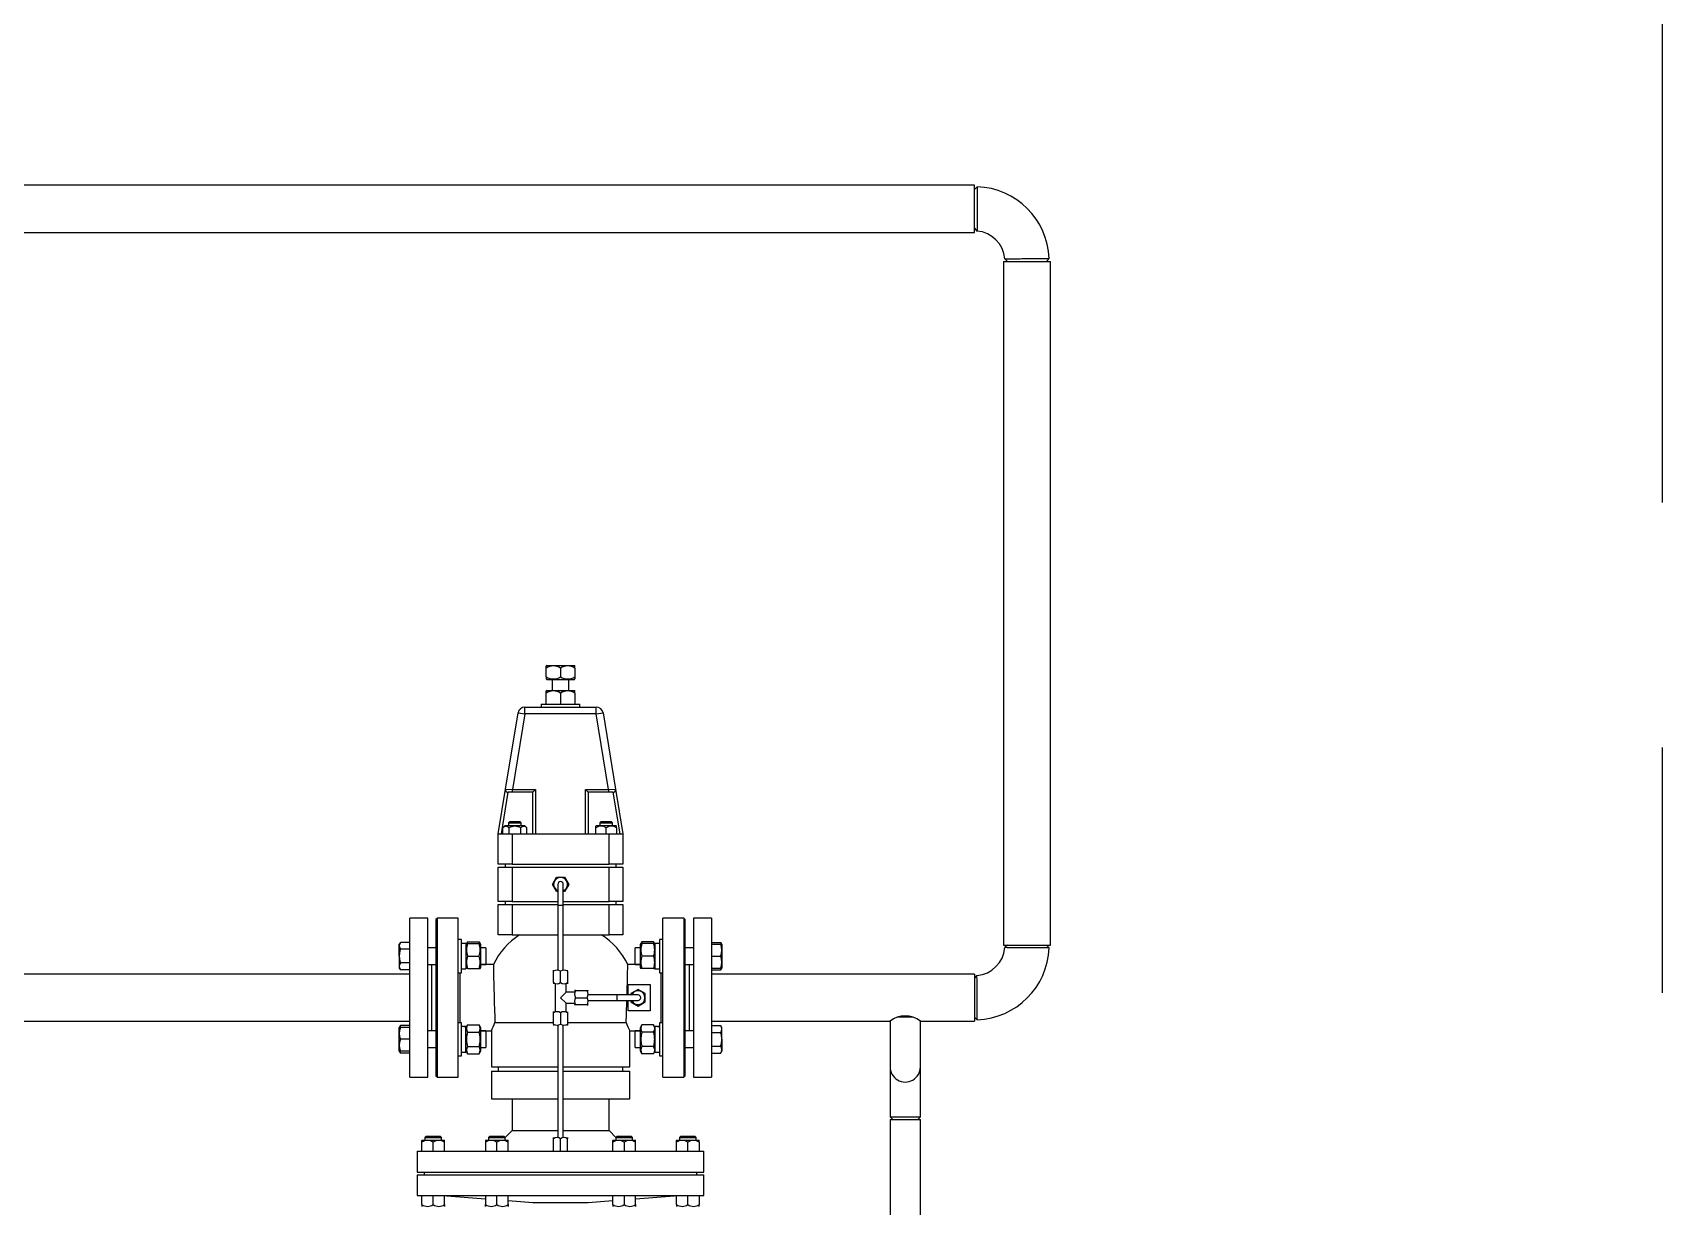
# Model space of a CAD drawing. Extents: x -681219 to -550379, y -242630 to -158199.
# Drawn here: x -634129 to -632467, y -169101 to -167904 of the extents above; entities that cross this region are included whole.
import ezdxf

# ---------------------------------------------------------------- set-up
doc = ezdxf.new("R2010")
doc.units = 0
doc.header["$LTSCALE"] = 1000
doc.linetypes.add('K', pattern=[2.5, 1.25, -0.25, 0.25, -0.25, 0.25, -0.25])
for name, color, linetype in [('07', 6, 'K'), ('12_GB93', 7, 'CONTINUOUS'), ('12_GB97.1', 7, 'CONTINUOUS'), ('DP17减压阀DN25', 7, 'CONTINUOUS'), ('GBT_12459_90度弯头D', 7, 'CONTINUOUS'), ('GBT_9119.8_法兰_DN', 7, 'CONTINUOUS'), ('M12_GB6170', 7, 'CONTINUOUS'), ('M12×55_GB5782', 7, 'CONTINUOUS'), ('MYGL165_030301', 7, 'CONTINUOUS'), ('MYGL165_030302', 7, 'CONTINUOUS'), ('MYGL165_030303', 7, 'CONTINUOUS'), ('MYGL165_030304', 7, 'CONTINUOUS'), ('MYGL165_030402', 7, 'CONTINUOUS')]:
    doc.layers.add(name, color=color, linetype=linetype)

msp = doc.modelspace()

# ---------------------------------------------------------------- linework, layer by layer
at = {"layer": '07'}
msp.add_line((-632466.7324, -170883.3613), (-632466.7324, -165394.0405), dxfattribs=at)
at = {"layer": '12_GB93', "color": 7, "linetype": 'Continuous'}
for p, q in [((-633687.0306, -168833.0158), (-633691.4071, -168833.0158)), ((-633687.0306, -168833.0158), (-633687.0306, -168858.9923)), ((-633493.9012, -168858.9923), (-633493.9012, -168833.0158)), ((-633489.5247, -168833.0158), (-633493.9012, -168833.0158)), ((-633691.4071, -168858.9923), (-633687.0306, -168858.9923)), ((-633493.9012, -168858.9923), (-633489.5247, -168858.9923)), ((-633690.7662, -168917.8686), (-633691.4071, -168917.8686)), ((-633687.0306, -168917.8686), (-633687.6715, -168917.8686)), ((-633687.0306, -168917.8844), (-633687.0306, -168917.8686)), ((-633687.0306, -168917.8844), (-633687.0306, -168918.4174)), ((-633687.0306, -168943.8451), (-633687.0306, -168918.4174)), ((-633493.9012, -168943.8451), (-633493.9012, -168917.8686)), ((-633493.2603, -168917.8686), (-633493.9012, -168917.8686)), ((-633489.5247, -168917.8686), (-633490.1656, -168917.8686)), ((-633691.4071, -168943.8451), (-633687.0306, -168943.8451)), ((-633493.9012, -168943.8451), (-633489.5247, -168943.8451))]:
    msp.add_line(p, q, dxfattribs=at)
for centre, start, end in [((-633690.7662, -168930.8568), 73.2850529, 90), ((-633687.6715, -168930.8568), 87.1715258, 96.8420175), ((-633493.2603, -168930.8568), 73.2850529, 90), ((-633490.1656, -168930.8568), 87.1715258, 96.8420175)]:
    msp.add_arc(centre, 12.9882, start, end, dxfattribs=at)
at = {"layer": '12_GB97.1', "color": 7, "linetype": 'Continuous'}
for p, q in [((-633691.4071, -168829.0629), (-633694.9365, -168829.0629)), ((-633691.4071, -168862.9452), (-633691.4071, -168829.0629)), ((-633489.5247, -168829.0629), (-633489.5247, -168862.9452)), ((-633485.9953, -168829.0629), (-633489.5247, -168829.0629)), ((-633694.9365, -168862.9452), (-633691.4071, -168862.9452)), ((-633489.5247, -168862.9452), (-633485.9953, -168862.9452)), ((-633691.4071, -168913.9157), (-633694.9365, -168913.9157)), ((-633691.4071, -168947.798), (-633691.4071, -168913.9157)), ((-633489.5247, -168913.9157), (-633489.5247, -168947.798)), ((-633485.9953, -168913.9157), (-633489.5247, -168913.9157)), ((-633694.9365, -168947.798), (-633691.4071, -168947.798)), ((-633489.5247, -168947.798), (-633485.9953, -168947.798))]:
    msp.add_line(p, q, dxfattribs=at)
at = {"layer": 'DP17减压阀DN25', "color": 7, "linetype": 'Continuous'}
for p, q in [((-633604.5836, -168549.6069), (-633605.0071, -168550.0304)), ((-633605.0071, -168552.28), (-633605.0071, -168550.0304)), ((-633605.0071, -168561.0515), (-633605.0071, -168552.28)), ((-633605.0071, -168561.0515), (-633605.0071, -168563.301)), ((-633604.5836, -168549.6069), (-633576.3483, -168549.6069)), ((-633590.4659, -168552.28), (-633590.4659, -168561.0515)), ((-633575.9247, -168550.0304), (-633576.3483, -168549.6069)), ((-633575.9247, -168552.28), (-633575.9247, -168550.0304)), ((-633575.9247, -168552.28), (-633575.9247, -168561.0515)), ((-633575.9247, -168561.0515), (-633575.9247, -168563.301)), ((-633605.0071, -168563.301), (-633604.5836, -168563.7246)), ((-633604.5836, -168575.0187), (-633605.0071, -168575.4422)), ((-633605.0071, -168577.6917), (-633605.0071, -168575.4422)), ((-633605.0071, -168589.1363), (-633605.0071, -168577.6917)), ((-633604.5836, -168563.7246), (-633576.3483, -168563.7246)), ((-633604.5836, -168575.0187), (-633576.3483, -168575.0187)), ((-633598.9365, -168563.7246), (-633598.9365, -168575.0187)), ((-633590.4659, -168577.6917), (-633590.4659, -168589.1363)), ((-633581.9953, -168575.0187), (-633581.9953, -168563.7246)), ((-633576.3483, -168563.7246), (-633575.9247, -168563.301)), ((-633575.9247, -168575.4422), (-633576.3483, -168575.0187)), ((-633575.9247, -168577.6917), (-633575.9247, -168575.4422)), ((-633575.9247, -168577.6917), (-633575.9247, -168589.1363)), ((-633626.8218, -168591.9599), (-633554.11, -168591.9599)), ((-633626.8218, -168599.0187), (-633626.8218, -168591.9599)), ((-633610.2306, -168589.1363), (-633570.7012, -168589.1363)), ((-633610.2306, -168589.1363), (-633610.2306, -168591.9599)), ((-633570.7012, -168591.9599), (-633570.7012, -168589.1363)), ((-633554.11, -168599.0187), (-633554.11, -168591.9599)), ((-633646.5233, -168675.6554), (-633633.7879, -168597.878)), ((-633626.8218, -168599.0187), (-633639.4452, -168676.1116)), ((-633633.7879, -168597.878), (-633626.8218, -168599.0187)), ((-633554.11, -168599.0187), (-633626.8218, -168599.0187)), ((-633554.11, -168599.0187), (-633547.1439, -168597.878)), ((-633541.4866, -168676.1116), (-633554.11, -168599.0187)), ((-633547.1439, -168597.878), (-633534.4085, -168675.6554)), ((-633653.9953, -168721.2881), (-633646.5233, -168675.6554)), ((-633646.5233, -168675.6554), (-633639.4452, -168676.1116)), ((-633639.4452, -168676.1116), (-633615.8777, -168676.1116)), ((-633639.4452, -168678.9351), (-633639.4452, -168676.1116)), ((-633618.7012, -168678.9351), (-633615.8777, -168676.1116)), ((-633615.8777, -168676.1116), (-633615.8777, -168721.2881)), ((-633565.0541, -168676.1116), (-633541.4866, -168676.1116)), ((-633565.0541, -168721.2881), (-633565.0541, -168676.1116)), ((-633565.0541, -168676.1116), (-633562.2306, -168678.9351)), ((-633541.4866, -168676.1116), (-633534.4085, -168675.6554)), ((-633541.4866, -168676.1116), (-633541.4866, -168678.9351)), ((-633534.4085, -168675.6554), (-633526.9365, -168721.2881)), ((-633644.1932, -168678.898), (-633651.1342, -168721.2881)), ((-633639.4452, -168678.9351), (-633643.7369, -168678.9351)), ((-633618.7012, -168678.9351), (-633639.4452, -168678.9351)), ((-633618.7012, -168721.2881), (-633618.7012, -168678.9351)), ((-633541.4866, -168678.9351), (-633562.2306, -168678.9351)), ((-633562.2306, -168678.9351), (-633562.2306, -168721.2881)), ((-633537.1949, -168678.9351), (-633541.4866, -168678.9351)), ((-633529.7976, -168721.2881), (-633536.7387, -168678.898)), ((-633642.1624, -168708.5822), (-633643.5742, -168709.994)), ((-633643.5742, -168709.994), (-633630.5341, -168709.994)), ((-633643.5742, -168709.994), (-633643.5742, -168712.8175)), ((-633642.1624, -168708.5822), (-633631.9459, -168708.5822)), ((-633630.5341, -168709.994), (-633631.9459, -168708.5822)), ((-633630.5341, -168712.8175), (-633630.5341, -168709.994)), ((-633548.9859, -168708.5822), (-633550.3977, -168709.994)), ((-633550.3977, -168709.994), (-633537.3577, -168709.994)), ((-633550.3977, -168709.994), (-633550.3977, -168712.8175)), ((-633548.9859, -168708.5822), (-633538.7694, -168708.5822)), ((-633537.3577, -168709.994), (-633538.7694, -168708.5822)), ((-633537.3577, -168712.8175), (-633537.3577, -168709.994)), ((-633653.9953, -168752.3469), (-633653.9953, -168721.2881)), ((-633653.9953, -168721.2881), (-633639.8777, -168721.2881)), ((-633646.9365, -168712.8175), (-633649.2804, -168715.1614)), ((-633649.2804, -168721.2881), (-633649.2804, -168715.1614)), ((-633646.9365, -168712.8175), (-633627.1718, -168712.8175)), ((-633643.1673, -168715.1614), (-633643.1673, -168721.2881)), ((-633639.8777, -168721.2881), (-633541.0541, -168721.2881)), ((-633639.8777, -168721.2881), (-633639.8777, -168752.3469)), ((-633630.941, -168721.2881), (-633630.941, -168715.1614)), ((-633624.8279, -168715.1614), (-633627.1718, -168712.8175)), ((-633624.8279, -168721.2881), (-633624.8279, -168715.1614)), ((-633553.76, -168712.8175), (-633554.4659, -168713.5234)), ((-633554.4659, -168715.1614), (-633554.4659, -168713.5234)), ((-633554.4659, -168721.2881), (-633554.4659, -168715.1614)), ((-633553.76, -168712.8175), (-633533.9953, -168712.8175)), ((-633543.8777, -168721.2881), (-633543.8777, -168715.1614)), ((-633541.0541, -168752.3469), (-633541.0541, -168721.2881)), ((-633541.0541, -168721.2881), (-633526.9365, -168721.2881)), ((-633533.2894, -168713.5234), (-633533.9953, -168712.8175)), ((-633533.2894, -168715.1614), (-633533.2894, -168713.5234)), ((-633533.2894, -168715.1614), (-633533.2894, -168721.2881)), ((-633526.9365, -168721.2881), (-633526.9365, -168752.3469)), ((-633639.8777, -168752.3469), (-633653.9953, -168752.3469)), ((-633653.9953, -168790.4646), (-633653.9953, -168755.1704)), ((-633653.9953, -168755.1704), (-633639.8777, -168755.1704)), ((-633646.9365, -168752.3469), (-633646.9365, -168755.1704)), ((-633639.8777, -168752.3469), (-633541.0541, -168752.3469)), ((-633639.8777, -168755.1704), (-633541.0541, -168755.1704)), ((-633639.8777, -168755.1704), (-633639.8777, -168790.4646)), ((-633526.9365, -168752.3469), (-633541.0541, -168752.3469)), ((-633541.0541, -168790.4646), (-633541.0541, -168755.1704)), ((-633541.0541, -168755.1704), (-633526.9365, -168755.1704)), ((-633533.9953, -168752.3469), (-633533.9953, -168755.1704)), ((-633526.9365, -168755.1704), (-633526.9365, -168790.4646)), ((-633598.7797, -168772.8175), (-633594.6228, -168765.6175)), ((-633594.6228, -168780.0175), (-633598.7797, -168772.8175)), ((-633594.6228, -168765.6175), (-633586.309, -168765.6175)), ((-633593.2894, -168772.8175), (-633593.2894, -168793.994)), ((-633587.6424, -168793.994), (-633587.6424, -168772.8175)), ((-633586.309, -168765.6175), (-633582.1521, -168772.8175)), ((-633582.1521, -168772.8175), (-633586.309, -168780.0175)), ((-633639.8777, -168790.4646), (-633653.9953, -168790.4646)), ((-633653.9953, -168824.3469), (-633653.9953, -168793.2881)), ((-633653.9953, -168793.2881), (-633639.8777, -168793.2881)), ((-633646.9365, -168790.4646), (-633646.9365, -168793.2881)), ((-633639.8777, -168790.4646), (-633593.2894, -168790.4646)), ((-633639.8777, -168793.2881), (-633593.2894, -168793.2881)), ((-633639.8777, -168793.2881), (-633639.8777, -168824.3469)), ((-633593.2909, -168780.0175), (-633594.6228, -168780.0175)), ((-633593.2894, -168793.994), (-633587.6424, -168793.994)), ((-633593.2894, -168793.994), (-633593.2894, -168860.1951)), ((-633587.6424, -168790.4646), (-633541.0541, -168790.4646)), ((-633587.6424, -168793.2881), (-633541.0541, -168793.2881)), ((-633587.6424, -168860.1951), (-633587.6424, -168793.994)), ((-633586.309, -168780.0175), (-633587.6405, -168780.0175)), ((-633526.9365, -168790.4646), (-633541.0541, -168790.4646)), ((-633541.0541, -168824.3469), (-633541.0541, -168793.2881)), ((-633541.0541, -168793.2881), (-633526.9365, -168793.2881)), ((-633533.9953, -168790.4646), (-633533.9953, -168793.2881)), ((-633526.9365, -168793.2881), (-633526.9365, -168824.3469)), ((-633716.113, -168807.254), (-633717.5247, -168808.6657)), ((-633717.5247, -168808.6657), (-633717.5247, -168968.1951)), ((-633716.113, -168969.6069), (-633716.113, -168807.254)), ((-633694.9365, -168807.254), (-633716.113, -168807.254)), ((-633694.9365, -168969.6069), (-633694.9365, -168807.254)), ((-633485.9953, -168969.6069), (-633485.9953, -168807.254)), ((-633464.8188, -168807.254), (-633485.9953, -168807.254)), ((-633464.8188, -168807.254), (-633464.8188, -168969.6069)), ((-633463.4071, -168808.6657), (-633464.8188, -168807.254)), ((-633463.4071, -168968.1951), (-633463.4071, -168808.6657)), ((-633639.8777, -168824.3469), (-633653.9953, -168824.3469)), ((-633639.8777, -168824.3469), (-633593.2894, -168824.3469)), ((-633587.6424, -168824.3469), (-633541.0541, -168824.3469)), ((-633526.9365, -168824.3469), (-633541.0541, -168824.3469)), ((-633658.9835, -168854.5481), (-633671.7836, -168854.5481)), ((-633597.5247, -168860.1951), (-633597.6659, -168860.3363)), ((-633597.6659, -168861.4502), (-633597.6659, -168860.3363)), ((-633597.6659, -168873.0578), (-633597.6659, -168861.4502)), ((-633590.4659, -168873.0578), (-633590.4659, -168861.4502)), ((-633583.2659, -168860.3363), (-633583.4071, -168860.1951)), ((-633583.2659, -168861.4502), (-633583.2659, -168860.3363)), ((-633583.2659, -168861.4502), (-633583.2659, -168873.0578)), ((-633509.1483, -168854.5481), (-633521.9483, -168854.5481)), ((-633692.8188, -168913.9157), (-633692.8188, -168862.9452)), ((-633597.6659, -168873.0578), (-633597.6659, -168874.1716)), ((-633596.113, -168874.3128), (-633596.113, -168902.5481)), ((-633584.8188, -168882.7834), (-633584.8188, -168874.3128)), ((-633583.4071, -168874.3128), (-633583.2659, -168874.1716)), ((-633583.2659, -168873.0578), (-633583.2659, -168874.1716)), ((-633521.5177, -168885.6069), (-633521.5177, -168874.8893)), ((-633521.5177, -168874.8893), (-633498.9294, -168874.8893)), ((-633498.9294, -168874.8893), (-633498.9294, -168901.9716)), ((-633488.113, -168862.9452), (-633488.113, -168913.9157)), ((-633590.4659, -168888.4304), (-633584.8188, -168882.7834)), ((-633590.4659, -168888.4304), (-633584.8188, -168894.0775)), ((-633576.3483, -168882.7834), (-633584.8188, -168882.7834)), ((-633584.8188, -168902.5481), (-633584.8188, -168894.0775)), ((-633584.8188, -168894.0775), (-633576.3483, -168894.0775)), ((-633575.0932, -168881.2304), (-633576.2071, -168881.2304)), ((-633575.0932, -168881.2304), (-633563.4856, -168881.2304)), ((-633575.0932, -168888.4304), (-633563.4856, -168888.4304)), ((-633563.4856, -168881.2304), (-633562.3718, -168881.2304)), ((-633562.2306, -168881.3716), (-633562.3718, -168881.2304)), ((-633532.6252, -168885.6069), (-633562.2306, -168885.6069)), ((-633562.2306, -168891.254), (-633532.6252, -168891.254)), ((-633532.6252, -168891.254), (-633532.6252, -168885.6069)), ((-633511.4488, -168885.6069), (-633532.6252, -168885.6069)), ((-633532.6252, -168891.254), (-633511.4488, -168891.254)), ((-633521.5177, -168901.9716), (-633521.5177, -168891.254)), ((-633518.79, -168884.2046), (-633518.79, -168885.6053)), ((-633518.79, -168891.2679), (-633518.79, -168892.6563)), ((-633511.4597, -168879.9599), (-633518.7791, -168884.1857)), ((-633518.7791, -168892.6751), (-633511.4597, -168896.901)), ((-633504.1185, -168884.1857), (-633511.4379, -168879.9599)), ((-633511.4379, -168896.901), (-633504.1185, -168892.6751)), ((-633504.1076, -168892.6563), (-633504.1076, -168884.2046)), ((-633597.5247, -168902.5481), (-633597.6659, -168902.6893)), ((-633597.6659, -168903.8031), (-633597.6659, -168902.6893)), ((-633597.6659, -168915.4107), (-633597.6659, -168903.8031)), ((-633590.4659, -168903.8031), (-633590.4659, -168915.4107)), ((-633583.2659, -168902.6893), (-633583.2659, -168903.8031)), ((-633583.2659, -168903.8031), (-633583.2659, -168915.4107)), ((-633576.3483, -168895.4893), (-633576.2071, -168895.6304)), ((-633575.0932, -168895.6304), (-633576.2071, -168895.6304)), ((-633563.4856, -168895.6304), (-633575.0932, -168895.6304)), ((-633563.4856, -168895.6304), (-633562.3718, -168895.6304)), ((-633562.3718, -168895.6304), (-633562.2306, -168895.4893)), ((-633498.9294, -168901.9716), (-633521.5177, -168901.9716)), ((-633671.7836, -168922.3128), (-633661.0062, -168922.3128)), ((-633661.0541, -168922.2127), (-633661.0541, -168959.0187)), ((-633657.3373, -168913.6713), (-633597.6659, -168913.6713)), ((-633597.6659, -168915.4107), (-633597.6659, -168916.5246)), ((-633597.6659, -168916.5246), (-633597.5247, -168916.6657)), ((-633593.2894, -168916.6657), (-633593.2894, -169031.0187)), ((-633587.6424, -169031.0187), (-633587.6424, -168916.6657)), ((-633583.4071, -168916.6657), (-633583.2659, -168916.5246)), ((-633583.2659, -168913.6713), (-633523.5945, -168913.6713)), ((-633583.2659, -168915.4107), (-633583.2659, -168916.5246)), ((-633519.9256, -168922.3128), (-633509.1483, -168922.3128)), ((-633519.8777, -168959.0187), (-633519.8777, -168922.2127)), ((-633661.0541, -168959.0187), (-633593.2894, -168959.0187)), ((-633653.9953, -168959.0187), (-633653.9953, -168963.254)), ((-633587.6424, -168959.0187), (-633519.8777, -168959.0187)), ((-633526.9365, -168963.254), (-633526.9365, -168959.0187)), ((-633717.5247, -168968.1951), (-633716.113, -168969.6069)), ((-633716.113, -168969.6069), (-633694.9365, -168969.6069)), ((-633661.0541, -168963.254), (-633593.2894, -168963.254)), ((-633661.0541, -168963.254), (-633661.0541, -168991.4893)), ((-633587.6424, -168963.254), (-633519.8777, -168963.254)), ((-633519.8777, -168991.4893), (-633519.8777, -168963.254)), ((-633485.9953, -168969.6069), (-633464.8188, -168969.6069)), ((-633464.8188, -168969.6069), (-633463.4071, -168968.1951)), ((-633661.0541, -168991.4893), (-633593.2894, -168991.4893)), ((-633639.8777, -168991.4893), (-633639.8777, -169023.9599)), ((-633587.6424, -168991.4893), (-633519.8777, -168991.4893)), ((-633541.0541, -169023.9599), (-633541.0541, -168991.4893)), ((-633639.8777, -169023.9599), (-633646.9365, -169031.0187)), ((-633639.8777, -169023.9599), (-633593.2894, -169023.9599)), ((-633587.6424, -169023.9599), (-633541.0541, -169023.9599)), ((-633533.9953, -169031.0187), (-633541.0541, -169023.9599)), ((-633731.6424, -169033.8422), (-633731.9247, -169034.1246)), ((-633731.9247, -169035.9154), (-633731.9247, -169034.1246)), ((-633731.9247, -169045.1363), (-633731.9247, -169035.9154)), ((-633731.6424, -169033.8422), (-633709.0541, -169033.8422)), ((-633727.4071, -169029.6069), (-633728.8188, -169031.0187)), ((-633728.8188, -169031.0187), (-633711.8777, -169031.0187)), ((-633728.8188, -169031.0187), (-633728.8188, -169033.8422)), ((-633727.4071, -169029.6069), (-633713.2894, -169029.6069)), ((-633720.3483, -169045.1363), (-633720.3483, -169035.9154)), ((-633711.8777, -169031.0187), (-633713.2894, -169029.6069)), ((-633711.8777, -169033.8422), (-633711.8777, -169031.0187)), ((-633708.7718, -169034.1246), (-633709.0541, -169033.8422)), ((-633708.7718, -169035.9154), (-633708.7718, -169034.1246)), ((-633708.7718, -169045.1363), (-633708.7718, -169035.9154)), ((-633666.7012, -169033.8422), (-633666.9836, -169034.1246)), ((-633666.9836, -169034.1246), (-633666.9836, -169035.9154)), ((-633666.9836, -169035.9154), (-633666.9836, -169045.1363)), ((-633666.7012, -169033.8422), (-633644.113, -169033.8422)), ((-633662.4659, -169029.6069), (-633663.8777, -169031.0187)), ((-633663.8777, -169031.0187), (-633646.9365, -169031.0187)), ((-633663.8777, -169031.0187), (-633663.8777, -169033.8422)), ((-633662.4659, -169029.6069), (-633648.3483, -169029.6069)), ((-633655.4071, -169045.1363), (-633655.4071, -169035.9154)), ((-633646.9365, -169031.0187), (-633648.3483, -169029.6069)), ((-633646.9365, -169033.8422), (-633646.9365, -169031.0187)), ((-633643.8306, -169034.1246), (-633644.113, -169033.8422)), ((-633643.8306, -169035.9154), (-633643.8306, -169034.1246)), ((-633643.8306, -169045.1363), (-633643.8306, -169035.9154)), ((-633597.5247, -169031.0187), (-633597.6659, -169031.1599)), ((-633597.6659, -169032.2737), (-633597.6659, -169031.1599)), ((-633597.6659, -169045.1363), (-633597.6659, -169032.2737)), ((-633590.4659, -169045.1363), (-633590.4659, -169032.2737)), ((-633583.2659, -169031.1599), (-633583.4071, -169031.0187)), ((-633583.2659, -169031.1599), (-633583.2659, -169032.2737)), ((-633583.2659, -169045.1363), (-633583.2659, -169032.2737)), ((-633536.8188, -169033.8422), (-633537.1012, -169034.1246)), ((-633537.1012, -169035.9154), (-633537.1012, -169034.1246)), ((-633537.1012, -169045.1363), (-633537.1012, -169035.9154)), ((-633536.8188, -169033.8422), (-633514.2306, -169033.8422)), ((-633532.5836, -169029.6069), (-633533.9953, -169031.0187)), ((-633533.9953, -169031.0187), (-633517.0541, -169031.0187)), ((-633533.9953, -169031.0187), (-633533.9953, -169033.8422)), ((-633532.5836, -169029.6069), (-633518.4659, -169029.6069)), ((-633525.5247, -169035.9154), (-633525.5247, -169045.1363)), ((-633517.0541, -169031.0187), (-633518.4659, -169029.6069)), ((-633517.0541, -169033.8422), (-633517.0541, -169031.0187)), ((-633513.9483, -169034.1246), (-633514.2306, -169033.8422)), ((-633513.9483, -169035.9154), (-633513.9483, -169034.1246)), ((-633513.9483, -169045.1363), (-633513.9483, -169035.9154)), ((-633471.8777, -169033.8422), (-633472.16, -169034.1246)), ((-633472.16, -169035.9154), (-633472.16, -169034.1246)), ((-633472.16, -169045.1363), (-633472.16, -169035.9154)), ((-633471.8777, -169033.8422), (-633449.2894, -169033.8422)), ((-633467.6424, -169029.6069), (-633469.0541, -169031.0187)), ((-633469.0541, -169031.0187), (-633452.113, -169031.0187)), ((-633469.0541, -169031.0187), (-633469.0541, -169033.8422)), ((-633467.6424, -169029.6069), (-633453.5247, -169029.6069)), ((-633460.5836, -169045.1363), (-633460.5836, -169035.9154)), ((-633452.113, -169031.0187), (-633453.5247, -169029.6069)), ((-633452.113, -169033.8422), (-633452.113, -169031.0187)), ((-633449.0071, -169034.1246), (-633449.2894, -169033.8422)), ((-633449.0071, -169035.9154), (-633449.0071, -169034.1246)), ((-633449.0071, -169035.9154), (-633449.0071, -169045.1363)), ((-633736.5836, -169045.1363), (-633444.3483, -169045.1363)), ((-633736.5836, -169045.1363), (-633736.5836, -169066.3128)), ((-633444.3483, -169066.3128), (-633444.3483, -169045.1363)), ((-633736.5836, -169066.3128), (-633444.3483, -169066.3128)), ((-633736.5836, -169069.1363), (-633444.3483, -169069.1363)), ((-633736.5836, -169069.1363), (-633736.5836, -169090.3128)), ((-633729.5247, -169066.3128), (-633729.5247, -169069.1363)), ((-633451.4071, -169069.1363), (-633451.4071, -169066.3128)), ((-633444.3483, -169090.3128), (-633444.3483, -169069.1363)), ((-633736.5836, -169090.3128), (-633444.3483, -169090.3128)), ((-633731.9247, -169099.5337), (-633731.9247, -169090.3128)), ((-633720.3483, -169099.5337), (-633720.3483, -169090.3128)), ((-633708.7718, -169099.5337), (-633708.7718, -169090.3128)), ((-633706.4269, -169090.4641), (-633666.9836, -169093.5699)), ((-633666.9836, -169090.3128), (-633666.9836, -169099.5337)), ((-633655.4071, -169099.5337), (-633655.4071, -169090.3128)), ((-633643.8306, -169099.5337), (-633643.8306, -169090.3128)), ((-633537.1012, -169099.5337), (-633537.1012, -169090.3128)), ((-633525.5247, -169090.3128), (-633525.5247, -169099.5337)), ((-633513.9483, -169099.5337), (-633513.9483, -169090.3128)), ((-633513.9483, -169093.5699), (-633474.505, -169090.4641)), ((-633472.16, -169099.5337), (-633472.16, -169090.3128)), ((-633460.5836, -169099.5337), (-633460.5836, -169090.3128)), ((-633449.0071, -169090.3128), (-633449.0071, -169099.5337)), ((-633731.9247, -169099.5337), (-633731.9247, -169101.3246)), ((-633708.7718, -169099.5337), (-633708.7718, -169101.3246)), ((-633666.9836, -169101.3246), (-633666.9836, -169099.5337)), ((-633643.8306, -169095.3929), (-633618.7012, -169097.3716)), ((-633643.8306, -169099.5337), (-633643.8306, -169101.3246)), ((-633618.7012, -169097.3716), (-633562.2306, -169097.3716)), ((-633562.2306, -169097.3716), (-633537.1012, -169095.3929)), ((-633537.1012, -169099.5337), (-633537.1012, -169101.3246)), ((-633513.9483, -169099.5337), (-633513.9483, -169101.3246)), ((-633472.16, -169099.5337), (-633472.16, -169101.3246)), ((-633449.0071, -169101.3246), (-633449.0071, -169099.5337))]:
    msp.add_line(p, q, dxfattribs=at)
for centre, radius, start, end in [((-633597.7365, -168563.0804), 13.0197, 56.0526385, 123.9473615), ((-633597.7365, -168550.2513), 13.0194, 236.05183, 303.94817), ((-633583.1953, -168563.0801), 13.0194, 56.05183, 123.94817), ((-633583.1953, -168550.251), 13.0197, 236.0526385, 303.9473615), ((-633597.7365, -168588.4922), 13.0197, 56.0526385, 123.9473615), ((-633583.1953, -168588.4919), 13.0194, 56.05183, 123.94817), ((-633626.8218, -168599.0187), 7.0588, 90, 170.7007942), ((-633554.11, -168599.0187), 7.0588, 9.2992058, 90), ((-633643.7369, -168676.1116), 2.8235, 170.7007942, 270), ((-633537.1949, -168676.1116), 2.8235, 270, 9.2992058), ((-633549.1718, -168723.0064), 9.4643, 55.9871524, 124.0128476), ((-633538.5836, -168723.0254), 9.48, 56.0513924, 123.9486076), ((-633590.4659, -168772.8175), 7.0588, 0, 246.4218216), ((-633590.4659, -168772.8175), 2.8235, 0, 180), ((-633590.4659, -168772.8175), 7.0588, 293.5781784, 0), ((-633592.4685, -168886.4738), 73.7814, 122.6437696, 154.4264448), ((-633588.4633, -168886.4738), 73.7814, 25.5688828, 57.3562304), ((-631332.6986, -168819.3034), 2326.5533, 180.8680007, 182.3246252), ((-633594.0659, -168866.7848), 6.4357, 55.986944, 124.013056), ((-633594.0659, -168866.7847), 6.4357, 55.9868089, 124.0131911), ((-633586.8659, -168866.7847), 6.4357, 55.9868089, 124.0131911), ((-633586.8659, -168866.7978), 6.4465, 56.0516811, 123.9483189), ((-635848.2332, -168819.3034), 2326.5533, 358.3670372, 359.1319993), ((-633594.0659, -168867.7232), 6.4357, 235.986944, 304.013056), ((-633594.0659, -168867.7102), 6.4465, 236.0516811, 303.9483189), ((-633586.8659, -168867.7102), 6.4465, 236.0516811, 303.9483189), ((-633586.8659, -168867.7232), 6.4357, 235.9868089, 304.0131911), ((-633569.7586, -168884.8304), 6.4357, 145.986944, 214.013056), ((-633569.7587, -168892.0304), 6.4357, 145.986805, 214.013195), ((-633569.7456, -168884.8304), 6.4465, 146.051681, 213.948319), ((-633569.7456, -168892.0304), 6.4465, 146.051681, 213.948319), ((-633568.8202, -168884.8304), 6.4357, 325.986944, 34.013056), ((-633568.8202, -168884.8304), 6.4357, 325.9868087, 34.0131913), ((-633568.8202, -168892.0304), 6.4357, 325.986805, 34.013195), ((-633568.8332, -168892.0304), 6.4465, 326.051681, 33.948319), ((-635848.2332, -168819.3034), 2326.5533, 357.6753748, 358.2277156), ((-633511.4488, -168888.4304), 8.4706, 149.9264348, 150.0735651), ((-633511.4488, -168888.4304), 8.4706, 209.9264349, 210.0735652), ((-633511.4488, -168888.4304), 7.0588, 0, 156.4218215), ((-633511.4488, -168888.4304), 7.0588, 203.5781785, 0), ((-633511.4488, -168888.4304), 8.4706, 89.9264348, 90.0735652), ((-633511.4488, -168888.4304), 2.8235, 0, 90), ((-633511.4488, -168888.4304), 2.8235, 270, 0), ((-633511.4488, -168888.4304), 8.4706, 29.9264349, 30.0735652), ((-633511.4488, -168888.4304), 8.4706, 329.9264348, 330.0735651), ((-633594.0659, -168909.1377), 6.4357, 55.9868049, 124.0131951), ((-633594.0659, -168909.1507), 6.4465, 56.0516811, 123.9483189), ((-633586.8659, -168909.1377), 6.4357, 55.986944, 124.013056), ((-633586.8659, -168909.1507), 6.4465, 56.0516811, 123.9483189), ((-633511.4488, -168888.4304), 8.4706, 269.9264348, 270.0735652), ((-633759.2816, -168874.9438), 109.0526, 334.2548757, 339.1987928), ((-633594.0659, -168910.0761), 6.4357, 235.9868089, 304.0131911), ((-633594.0659, -168910.0631), 6.4465, 236.0516811, 303.9483189), ((-633586.8659, -168910.0761), 6.4357, 235.986944, 304.013056), ((-633586.8659, -168910.0761), 6.4357, 235.9868089, 304.0131911), ((-633421.6502, -168874.9438), 109.0526, 200.8012072, 205.7451243), ((-633726.1365, -169044.5134), 10.3648, 56.0511709, 123.9488291), ((-633714.56, -169044.4927), 10.3476, 55.9871204, 124.0128796), ((-633661.1953, -169044.4927), 10.3476, 55.9871204, 124.0128796), ((-633649.6188, -169044.4927), 10.3476, 55.9871204, 124.0128796), ((-633594.0659, -169037.6083), 6.4357, 55.9868089, 124.0131911), ((-633594.0659, -169037.6213), 6.4465, 56.0516812, 123.9483188), ((-633586.8659, -169037.6083), 6.4357, 55.9869394, 124.0130606), ((-633586.8659, -169037.6083), 6.4357, 55.9868089, 124.0131911), ((-633531.313, -169044.5134), 10.3648, 56.0511709, 123.9488291), ((-633519.7365, -169044.4927), 10.3476, 55.9871204, 124.0128796), ((-633466.3718, -169044.5134), 10.3648, 56.0511709, 123.9488291), ((-633454.7953, -169044.4927), 10.3476, 55.9871059, 124.0128941), ((-633726.1365, -169090.9357), 10.3648, 236.0511709, 303.9488291), ((-633714.56, -169090.9564), 10.3476, 235.9871204, 304.0128796), ((-633661.1953, -169090.9564), 10.3476, 235.9871204, 304.0128796), ((-633649.6188, -169090.9564), 10.3476, 235.9871204, 304.0128796), ((-633531.313, -169090.9357), 10.3648, 236.0511709, 303.9488291), ((-633519.7365, -169090.9564), 10.3476, 235.9871204, 304.0128796), ((-633466.3718, -169090.9357), 10.3648, 236.0511709, 303.9488291), ((-633454.7953, -169090.9564), 10.3476, 235.9871059, 304.0128941)]:
    msp.add_arc(centre, radius, start, end, dxfattribs=at)
for points, knots in [([(-633643.1673, -168715.1614), (-633643.6452, -168714.6835), (-633644.1339, -168714.2771), (-633644.8933, -168713.8419), (-633645.1508, -168713.7262), (-633645.6768, -168713.5671), (-633645.9476, -168713.5243), (-633646.7486, -168713.5215), (-633647.2734, -168713.6838), (-633648.3085, -168714.2714), (-633648.8019, -168714.6829), (-633649.2804, -168715.1614)], [0, 0, 0, 0, 0.25, 0.25, 0.375, 0.375, 0.5, 0.5, 0.75, 0.75, 1, 1, 1, 1]), ([(-633630.941, -168715.1614), (-633631.8931, -168714.6854), (-633632.8716, -168714.2772), (-633634.4072, -168713.8382), (-633634.9348, -168713.7208), (-633635.9912, -168713.5638), (-633636.5204, -168713.5236), (-633637.581, -168713.5232), (-633638.1124, -168713.5631), (-633639.1773, -168713.7213), (-633639.6976, -168713.8374), (-633641.2284, -168714.2744), (-633642.2099, -168714.6827), (-633643.1673, -168715.1614)], [0, 0, 0, 0, 0.25, 0.25, 0.375, 0.375, 0.5, 0.5, 0.625, 0.625, 0.75, 0.75, 1, 1, 1, 1]), ([(-633624.8279, -168715.1614), (-633625.3039, -168714.6854), (-633625.7932, -168714.2772), (-633626.5611, -168713.8381), (-633626.825, -168713.7207), (-633627.3531, -168713.5637), (-633627.6177, -168713.5235), (-633628.1481, -168713.5232), (-633628.4139, -168713.5632), (-633628.9464, -168713.7215), (-633629.2065, -168713.8376), (-633629.9717, -168714.2745), (-633630.4623, -168714.6827), (-633630.941, -168715.1614)], [0, 0, 0, 0, 0.25, 0.25, 0.375, 0.375, 0.5, 0.5, 0.625, 0.625, 0.75, 0.75, 1, 1, 1, 1])]:
    msp.add_open_spline(points, degree=3, knots=knots, dxfattribs=at)
at = {"layer": 'GBT_12459_90度弯头D', "color": 7, "linetype": 'Continuous'}
for p, q in [((-633165.4161, -168061.1927), (-633168.3483, -168064.0142)), ((-633168.3483, -168103.6071), (-633168.3483, -168064.0142)), ((-633168.3483, -168103.6071), (-633165.76, -168106.4209)), ((-633137.3974, -168134.7834), (-633134.5837, -168137.3716)), ((-633134.5837, -168137.3716), (-633094.9908, -168137.3716)), ((-633094.9908, -168137.3716), (-633092.1694, -168134.4395)), ((-633134.5838, -168834.7834), (-633137.3975, -168837.3716)), ((-633134.5837, -168834.7834), (-633094.9908, -168834.7834)), ((-633092.1694, -168837.7155), (-633094.9908, -168834.7834)), ((-633165.76, -168865.7342), (-633168.3483, -168868.5479)), ((-633168.3483, -168868.5479), (-633168.3483, -168908.1408)), ((-633168.3483, -168908.1408), (-633165.4161, -168910.9622)), ((-633254.4659, -168912.2383), (-633254.4659, -168958.9437)), ((-633223.4071, -168958.9425), (-633223.4071, -168912.4877)), ((-633254.4659, -168959.0949), (-633254.4659, -169009.85)), ((-633223.4071, -169009.8168), (-633223.4071, -168959.0937)), ((-633251.6425, -169012.6657), (-633226.2307, -169012.6657))]:
    msp.add_line(p, q, dxfattribs=at)
for centre, radius, start, end in [((-633168.3483, -168137.3716), 76.2353, 2.1988269, 87.7955622), ((-633168.3483, -168137.3716), 31.0588, 4.756646, 85.2447057), ((-633168.3483, -168834.7834), 31.0588, 274.7537764, 355.247019), ((-633168.3483, -168834.7834), 76.2353, 272.1987025, 357.7893111), ((-636558.419, -168914.1458), 3393.0043, 0.053758, 0.8175274), ((-633238.9363, -168958.9419), 15.5359, 179.339095, 359.6560141)]:
    msp.add_arc(centre, radius, start, end, dxfattribs=at)
for points, knots in [([(-633165.4161, -168061.1927), (-633165.4162, -168061.1936), (-633165.4214, -168062.4611), (-633165.4401, -168067.721), (-633165.4701, -168075.203), (-633165.5094, -168080.9191), (-633165.5242, -168083.714)], [0.7508487303, 0.7508487303, 0.7508487303, 0.7508487303, 0.8158931995, 0.8793975057, 0.9407674579, 1, 1, 1, 1]), ([(-633165.5242, -168083.714), (-633165.5313, -168085.0712), (-633165.5462, -168088.393), (-633165.5931, -168094.0816), (-633165.674, -168100.6321), (-633165.7563, -168105.3586), (-633165.76, -168106.4108), (-633165.76, -168106.4207), (-633165.76, -168106.4207)], [0, 0, 0, 0, 0.0287646955, 0.0705512454, 0.1252791514, 0.1950857271, 0.2501854826, 0.2502353675, 0.2502353675, 0.2502353675, 0.2502353675]), ([(-633137.3974, -168134.7834), (-633137.3937, -168134.7834), (-633136.3564, -168134.7801), (-633131.6391, -168134.6978), (-633125.0702, -168134.6163), (-633119.3702, -168134.5693), (-633116.0516, -168134.5547), (-633114.7012, -168134.5476)], [0.7494041775, 0.7494041775, 0.7494041775, 0.7494041775, 0.8044125791, 0.8744174103, 0.9294760659, 0.9713646887, 1, 1, 1, 1]), ([(-633114.7012, -168134.5476), (-633111.9052, -168134.533), (-633106.186, -168134.4934), (-633098.6993, -168134.4634), (-633093.4422, -168134.4447), (-633092.1735, -168134.4395), (-633092.1694, -168134.4395)], [0, 0, 0, 0, 0.059287203, 0.1207178464, 0.1842888527, 0.2491915625, 0.2491915625, 0.2491915625, 0.2491915625]), ([(-633114.6906, -168837.6075), (-633116.0479, -168837.6003), (-633119.3696, -168837.5854), (-633125.0582, -168837.5385), (-633131.6087, -168837.4576), (-633136.3353, -168837.3753), (-633137.3878, -168837.3717), (-633137.3973, -168837.3716), (-633137.3973, -168837.3716)], [0, 0, 0, 0, 0.0287646955, 0.0705512454, 0.1252791514, 0.1950857271, 0.2501854826, 0.2502833559, 0.2502833559, 0.2502833559, 0.2502833559]), ([(-633092.1694, -168837.7155), (-633092.1741, -168837.7155), (-633093.4432, -168837.7102), (-633098.6977, -168837.6915), (-633106.1796, -168837.6615), (-633111.8957, -168837.6222), (-633114.6906, -168837.6075)], [0.7510442573, 0.7510442573, 0.7510442573, 0.7510442573, 0.8158931995, 0.8793975057, 0.9407674579, 1, 1, 1, 1]), ([(-633231.331, -168908.3053), (-633231.9286, -168908.3072), (-633234.3479, -168908.3134), (-633239.0156, -168908.3168), (-633243.717, -168908.3131), (-633246.1563, -168908.3067), (-633246.7853, -168908.3047)], [0.167723469, 0.167723469, 0.167723469, 0.167723469, 0.1887922637, 0.2499733597, 0.3110407137, 0.3334442089, 0.3334442089, 0.3334442089, 0.3334442089]), ([(-633254.4656, -169009.8413), (-633254.4777, -169009.863), (-633253.6939, -169009.9146), (-633250.2654, -169009.9693), (-633245.1181, -169010.0137), (-633241.0059, -169010.0369), (-633236.9545, -169010.037), (-633232.8586, -169010.0246), (-633228.7516, -169009.981), (-633226.1104, -169009.9417), (-633224.539, -169009.9066), (-633223.6484, -169009.8733), (-633223.4443, -169009.8549), (-633223.4172, -169009.8477)], [0, 0, 0, 0, 0.0624528264, 0.12490074, 0.1877721744, 0.2498673653, 0.2508073415, 0.3130182391, 0.3751853328, 0.399426835, 0.4376576208, 0.4723532299, 0.4954175842, 0.4954175842, 0.4954175842, 0.4954175842])]:
    msp.add_open_spline(points, degree=3, knots=knots, dxfattribs=at)
for points in [[(-633254.4651, -169009.8436), (-633253.5244, -169010.7839), (-633252.5835, -169011.7246), (-633251.6424, -169012.6657)], [(-633226.2305, -169012.6657), (-633225.2894, -169011.7246), (-633224.3484, -169010.7838), (-633223.4077, -169009.8435)]]:
    msp.add_open_spline(points, degree=3, dxfattribs=at)
at = {"layer": 'GBT_9119.8_法兰_DN', "color": 7, "linetype": 'Continuous'}
for p, q in [((-633744.3483, -168969.6069), (-633744.3483, -168807.254)), ((-633725.9953, -168807.254), (-633744.3483, -168807.254)), ((-633725.9953, -168969.6069), (-633725.9953, -168807.254)), ((-633454.9365, -168807.254), (-633454.9365, -168969.6069)), ((-633436.5836, -168807.254), (-633454.9365, -168807.254)), ((-633436.5836, -168807.254), (-633436.5836, -168969.6069)), ((-633721.76, -168922.3863), (-633721.76, -168854.4746)), ((-633459.1718, -168854.4746), (-633459.1718, -168922.3863)), ((-633744.3483, -168969.6069), (-633725.9953, -168969.6069)), ((-633454.9365, -168969.6069), (-633436.5836, -168969.6069))]:
    msp.add_line(p, q, dxfattribs=at)
at = {"layer": 'M12_GB6170', "color": 7, "linetype": 'Continuous'}
for p, q in [((-633686.46, -168833.2981), (-633687.0306, -168834.2864)), ((-633685.3249, -168831.3321), (-633686.46, -168833.2981)), ((-633685.3251, -168833.2981), (-633686.46, -168833.2981)), ((-633685.3251, -168833.2981), (-633673.4891, -168833.2981)), ((-633685.3249, -168831.3321), (-633673.4893, -168831.3321)), ((-633672.3541, -168833.2981), (-633673.4893, -168831.3321)), ((-633673.4891, -168833.2981), (-633672.3541, -168833.2981)), ((-633671.7836, -168834.2864), (-633672.3541, -168833.2981)), ((-633671.7836, -168857.7217), (-633671.7836, -168834.2864)), ((-633508.5777, -168833.2981), (-633509.1483, -168834.2864)), ((-633509.1483, -168834.2864), (-633509.1483, -168857.7217)), ((-633507.4426, -168831.3321), (-633508.5777, -168833.2981)), ((-633507.4427, -168833.2981), (-633508.5777, -168833.2981)), ((-633495.6067, -168833.2981), (-633507.4427, -168833.2981)), ((-633495.6069, -168831.3321), (-633507.4426, -168831.3321)), ((-633494.4718, -168833.2981), (-633495.6069, -168831.3321)), ((-633495.6067, -168833.2981), (-633494.4718, -168833.2981)), ((-633493.9012, -168834.2864), (-633494.4718, -168833.2981)), ((-633687.0306, -168857.7217), (-633686.46, -168858.7099)), ((-633685.3251, -168858.7099), (-633686.46, -168858.7099)), ((-633685.3251, -168858.7099), (-633673.4891, -168858.7099)), ((-633685.3249, -168846.004), (-633673.4893, -168846.004)), ((-633673.4891, -168858.7099), (-633672.3541, -168858.7099)), ((-633672.3541, -168858.7099), (-633671.7836, -168857.7217)), ((-633509.1483, -168857.7217), (-633508.5777, -168858.7099)), ((-633507.4427, -168858.7099), (-633508.5777, -168858.7099)), ((-633495.6067, -168858.7099), (-633507.4427, -168858.7099)), ((-633495.6069, -168846.004), (-633507.4426, -168846.004)), ((-633495.6067, -168858.7099), (-633494.4718, -168858.7099)), ((-633494.4718, -168858.7099), (-633493.9012, -168857.7217)), ((-633685.3249, -168916.1849), (-633687.0306, -168919.1392)), ((-633685.3251, -168923.5209), (-633673.4891, -168923.5209)), ((-633685.3249, -168916.1849), (-633673.4893, -168916.1849)), ((-633671.7836, -168919.1392), (-633673.4893, -168916.1849)), ((-633671.7836, -168942.5745), (-633671.7836, -168919.1392)), ((-633507.4426, -168916.1849), (-633509.1483, -168919.1392)), ((-633509.1483, -168919.1392), (-633509.1483, -168942.5745)), ((-633495.6067, -168923.5209), (-633507.4427, -168923.5209)), ((-633495.6069, -168916.1849), (-633507.4426, -168916.1849)), ((-633493.9012, -168919.1392), (-633495.6069, -168916.1849)), ((-633687.0306, -168942.5745), (-633685.3249, -168945.5288)), ((-633685.3251, -168938.1928), (-633673.4891, -168938.1928)), ((-633673.4893, -168945.5288), (-633671.7836, -168942.5745)), ((-633509.1483, -168942.5745), (-633507.4426, -168945.5288)), ((-633495.6067, -168938.1928), (-633507.4427, -168938.1928)), ((-633495.6069, -168945.5288), (-633493.9012, -168942.5745)), ((-633685.3249, -168945.5288), (-633673.4893, -168945.5288)), ((-633495.6069, -168945.5288), (-633507.4426, -168945.5288))]:
    msp.add_line(p, q, dxfattribs=at)
for centre, radius, start, end in [((-633667.9504, -168839.6508), 18.4996, 159.9161492, 200.0855317), ((-633679.8785, -168835.0002), 6.5664, 146.0398026, 164.7226153), ((-633678.9356, -168835.0002), 6.5665, 15.2184712, 33.9600488), ((-633690.8637, -168839.6508), 18.4996, 339.9144081, 20.083911), ((-633490.068, -168839.6508), 18.4996, 159.9161492, 200.0855317), ((-633501.9962, -168835.0002), 6.5664, 146.0398026, 164.7226153), ((-633501.0533, -168835.0002), 6.5665, 15.2184712, 33.9600488), ((-633512.9814, -168839.6508), 18.4996, 339.9144081, 20.083911), ((-633667.9504, -168852.3572), 18.4996, 159.9144081, 200.083911), ((-633690.8638, -168852.3572), 18.4996, 339.9161492, 20.0855317), ((-633490.0681, -168852.3572), 18.4996, 159.9144081, 200.083911), ((-633512.9814, -168852.3572), 18.4996, 339.9161492, 20.0855317), ((-633679.8785, -168919.853), 6.5664, 146.0398026, 213.9572863), ((-633678.9356, -168919.853), 6.5665, 326.0428622, 33.9600488), ((-633501.9962, -168919.853), 6.5664, 146.0398026, 213.9572863), ((-633501.0533, -168919.853), 6.5665, 326.0428622, 33.9600488), ((-633679.8785, -168941.8606), 6.5665, 146.0428622, 213.9600488), ((-633678.9356, -168941.8606), 6.5664, 326.0398026, 33.9572863), ((-633501.9962, -168941.8606), 6.5665, 146.0428622, 213.9600488), ((-633501.0533, -168941.8606), 6.5664, 326.0398026, 33.9572863)]:
    msp.add_arc(centre, radius, start, end, dxfattribs=at)
for points, knots in [([(-633685.3251, -168923.5209), (-633685.6674, -168924.7067), (-633685.9526, -168925.9081), (-633686.251, -168927.7457), (-633686.3289, -168928.3656), (-633686.4336, -168929.613), (-633686.46, -168930.2348), (-633686.4602, -168932.0945), (-633686.3537, -168933.3265), (-633685.9586, -168935.7772), (-633685.6696, -168936.9996), (-633685.3251, -168938.1928)], [0, 0, 0, 0, 0.25, 0.25, 0.375, 0.375, 0.5, 0.5, 0.75, 0.75, 1, 1, 1, 1]), ([(-633673.4891, -168938.1928), (-633673.1446, -168936.9996), (-633672.8556, -168935.7772), (-633672.4605, -168933.3265), (-633672.354, -168932.0945), (-633672.3542, -168930.2348), (-633672.3806, -168929.613), (-633672.4853, -168928.3656), (-633672.5632, -168927.7457), (-633672.8616, -168925.9081), (-633673.1467, -168924.7067), (-633673.4891, -168923.5209)], [0, 0, 0, 0, 0.25, 0.25, 0.5, 0.5, 0.625, 0.625, 0.75, 0.75, 1, 1, 1, 1]), ([(-633507.4427, -168923.5209), (-633507.7851, -168924.7067), (-633508.0702, -168925.9081), (-633508.3686, -168927.7457), (-633508.4465, -168928.3656), (-633508.5512, -168929.613), (-633508.5776, -168930.2348), (-633508.5778, -168932.0945), (-633508.4713, -168933.3265), (-633508.0762, -168935.7772), (-633507.7872, -168936.9996), (-633507.4427, -168938.1928)], [0, 0, 0, 0, 0.25, 0.25, 0.375, 0.375, 0.5, 0.5, 0.75, 0.75, 1, 1, 1, 1]), ([(-633495.6067, -168938.1928), (-633495.2622, -168936.9996), (-633494.9732, -168935.7772), (-633494.5781, -168933.3265), (-633494.4717, -168932.0945), (-633494.4718, -168930.2348), (-633494.4982, -168929.613), (-633494.603, -168928.3656), (-633494.6809, -168927.7457), (-633494.9792, -168925.9081), (-633495.2644, -168924.7067), (-633495.6067, -168923.5209)], [0, 0, 0, 0, 0.25, 0.25, 0.5, 0.5, 0.625, 0.625, 0.75, 0.75, 1, 1, 1, 1])]:
    msp.add_open_spline(points, degree=3, knots=knots, dxfattribs=at)
at = {"layer": 'M12×55_GB5782', "color": 7, "linetype": 'Continuous'}
for p, q in [((-633753.8524, -168831.9923), (-633754.9365, -168833.8698)), ((-633754.9365, -168846.004), (-633754.9365, -168833.8698)), ((-633744.3483, -168838.9981), (-633753.8526, -168838.9981)), ((-633744.3483, -168831.9923), (-633753.8524, -168831.9923)), ((-633717.5247, -168837.5334), (-633725.9953, -168837.5334)), ((-633666.7012, -168837.5334), (-633671.7836, -168837.5334)), ((-633666.7012, -168837.5334), (-633666.7012, -168854.4746)), ((-633514.2306, -168854.4746), (-633514.2306, -168837.5334)), ((-633509.1483, -168837.5334), (-633514.2306, -168837.5334)), ((-633454.9365, -168837.5334), (-633463.4071, -168837.5334)), ((-633436.5836, -168831.9923), (-633427.0794, -168831.9923)), ((-633436.5836, -168833.8698), (-633427.0792, -168833.8698)), ((-633425.9953, -168833.8698), (-633427.0794, -168831.9923)), ((-633427.0792, -168833.8698), (-633425.9953, -168833.8698)), ((-633425.9953, -168833.8698), (-633425.9953, -168858.1382)), ((-633754.9365, -168846.004), (-633754.9365, -168858.1382)), ((-633754.9365, -168858.1382), (-633753.8524, -168860.0158)), ((-633744.3483, -168853.0099), (-633753.8526, -168853.0099)), ((-633744.3483, -168860.0158), (-633753.8524, -168860.0158)), ((-633725.9953, -168854.4746), (-633717.5247, -168854.4746)), ((-633671.7836, -168854.4746), (-633666.7012, -168854.4746)), ((-633514.2306, -168854.4746), (-633509.1483, -168854.4746)), ((-633463.4071, -168854.4746), (-633454.9365, -168854.4746)), ((-633436.5836, -168846.004), (-633427.0794, -168846.004)), ((-633436.5836, -168858.1382), (-633427.0792, -168858.1382)), ((-633436.5836, -168860.0158), (-633427.0794, -168860.0158)), ((-633427.0794, -168860.0158), (-633425.9953, -168858.1382)), ((-633425.9953, -168858.1382), (-633427.0792, -168858.1382)), ((-633753.8524, -168916.8451), (-633754.9365, -168918.7227)), ((-633754.9365, -168942.991), (-633754.9365, -168918.7227)), ((-633754.9365, -168918.7227), (-633753.8526, -168918.7227)), ((-633744.3483, -168918.7227), (-633753.8526, -168918.7227)), ((-633744.3483, -168916.8451), (-633753.8524, -168916.8451)), ((-633717.5247, -168922.3863), (-633725.9953, -168922.3863)), ((-633666.7012, -168922.3863), (-633671.7836, -168922.3863)), ((-633666.7012, -168922.3863), (-633666.7012, -168939.3274)), ((-633514.2306, -168939.3274), (-633514.2306, -168922.3863)), ((-633509.1483, -168922.3863), (-633514.2306, -168922.3863)), ((-633454.9365, -168922.3863), (-633463.4071, -168922.3863)), ((-633436.5836, -168916.8451), (-633427.0794, -168916.8451)), ((-633436.5836, -168923.851), (-633427.0792, -168923.851)), ((-633425.9953, -168918.7227), (-633427.0794, -168916.8451)), ((-633425.9953, -168930.8568), (-633425.9953, -168918.7227)), ((-633753.8526, -168942.991), (-633754.9365, -168942.991)), ((-633754.9365, -168942.991), (-633753.8524, -168944.8686)), ((-633744.3483, -168942.991), (-633753.8526, -168942.991)), ((-633744.3483, -168930.8568), (-633753.8524, -168930.8568)), ((-633725.9953, -168939.3274), (-633717.5247, -168939.3274)), ((-633671.7836, -168939.3274), (-633666.7012, -168939.3274)), ((-633514.2306, -168939.3274), (-633509.1483, -168939.3274)), ((-633463.4071, -168939.3274), (-633454.9365, -168939.3274)), ((-633436.5836, -168937.8627), (-633427.0792, -168937.8627)), ((-633427.0794, -168944.8686), (-633425.9953, -168942.991)), ((-633425.9953, -168930.8568), (-633425.9953, -168942.991)), ((-633744.3483, -168944.8686), (-633753.8524, -168944.8686)), ((-633436.5836, -168944.8686), (-633427.0794, -168944.8686))]:
    msp.add_line(p, q, dxfattribs=at)
for centre, radius, start, end in [((-633748.6511, -168835.4953), 6.271, 146.0398026, 213.9572863), ((-633432.2807, -168835.4953), 6.271, 15.2184719, 33.9600488), ((-633443.6721, -168839.9367), 17.6672, 339.9144081, 20.083911), ((-633748.6511, -168856.5127), 6.271, 146.0428623, 213.9600488), ((-633443.6721, -168852.0714), 17.6673, 339.9161492, 20.0855317), ((-633432.2807, -168856.5127), 6.271, 326.0398026, 344.722616), ((-633737.2597, -168924.7895), 17.6673, 159.9161492, 200.0855317), ((-633748.6511, -168920.3482), 6.271, 146.0398026, 164.722616), ((-633432.2807, -168920.3482), 6.271, 326.0428623, 33.9600488), ((-633737.2597, -168936.9242), 17.6672, 159.9144081, 200.083911), ((-633748.6511, -168941.3655), 6.271, 195.2184719, 213.9600488), ((-633432.2807, -168941.3655), 6.271, 326.0398026, 33.9572863)]:
    msp.add_arc(centre, radius, start, end, dxfattribs=at)
for points in [[(-633753.8526, -168838.9981), (-633754.1796, -168840.131), (-633754.452, -168841.2786), (-633754.8319, -168843.6188), (-633754.9365, -168844.8194), (-633754.9365, -168846.004)], [(-633754.9365, -168846.004), (-633754.9365, -168847.1879), (-633754.8347, -168848.3641), (-633754.4575, -168850.7034), (-633754.1816, -168851.8705), (-633753.8526, -168853.0099)], [(-633425.9953, -168930.8568), (-633425.9953, -168929.6723), (-633426.0999, -168928.4716), (-633426.4798, -168926.1314), (-633426.7522, -168924.9838), (-633427.0792, -168923.851)], [(-633427.0792, -168937.8627), (-633426.7502, -168936.7233), (-633426.4743, -168935.5563), (-633426.0971, -168933.2169), (-633425.9953, -168932.0407), (-633425.9953, -168930.8568)]]:
    msp.add_open_spline(points, degree=3, knots=[0, 0, 0, 0, 0.5, 0.5, 1, 1, 1, 1], dxfattribs=at)
at = {"layer": 'MYGL165_030301', "color": 7, "linetype": 'Continuous'}
for p, q in [((-633168.3483, -168059.7246), (-634565.9953, -168059.7246)), ((-633168.3483, -168107.7246), (-633168.3483, -168059.7246)), ((-634565.9953, -168107.7246), (-633168.3483, -168107.7246))]:
    msp.add_line(p, q, dxfattribs=at)
at = {"layer": 'MYGL165_030302', "color": 7, "linetype": 'Continuous'}
for p, q in [((-633138.7012, -168137.3716), (-633090.7012, -168137.3716)), ((-633138.7012, -168137.3716), (-633138.7012, -168834.7834)), ((-633090.7012, -168834.7834), (-633090.7012, -168137.3716)), ((-633138.7012, -168834.7834), (-633090.7012, -168834.7834))]:
    msp.add_line(p, q, dxfattribs=at)
at = {"layer": 'MYGL165_030303', "color": 7, "linetype": 'Continuous'}
for p, q in [((-633168.3483, -168864.4304), (-633436.5836, -168864.4304)), ((-633168.3483, -168864.4304), (-633168.3483, -168912.4304)), ((-633436.5836, -168912.4304), (-633254.2912, -168912.4304)), ((-633223.4071, -168912.4304), (-633168.3483, -168912.4304))]:
    msp.add_line(p, q, dxfattribs=at)
msp.add_arc((-633238.9365, -168930.8812), 24.1163, 49.9138057, 130.0861886, dxfattribs=at)
at = {"layer": 'MYGL165_030304', "color": 7, "linetype": 'Continuous'}
for p, q in [((-633254.4659, -169012.6657), (-633223.4071, -169012.6657)), ((-633254.4659, -169012.6657), (-633254.4659, -169396.6657)), ((-633223.4071, -169396.6657), (-633223.4071, -169012.6657))]:
    msp.add_line(p, q, dxfattribs=at)
at = {"layer": 'MYGL165_030402', "color": 7, "linetype": 'Continuous'}
for p, q in [((-633744.3483, -168864.4304), (-635976.3483, -168864.4304)), ((-635976.3483, -168912.4304), (-633744.3483, -168912.4304))]:
    msp.add_line(p, q, dxfattribs=at)

doc.saveas('drawing.dxf')
